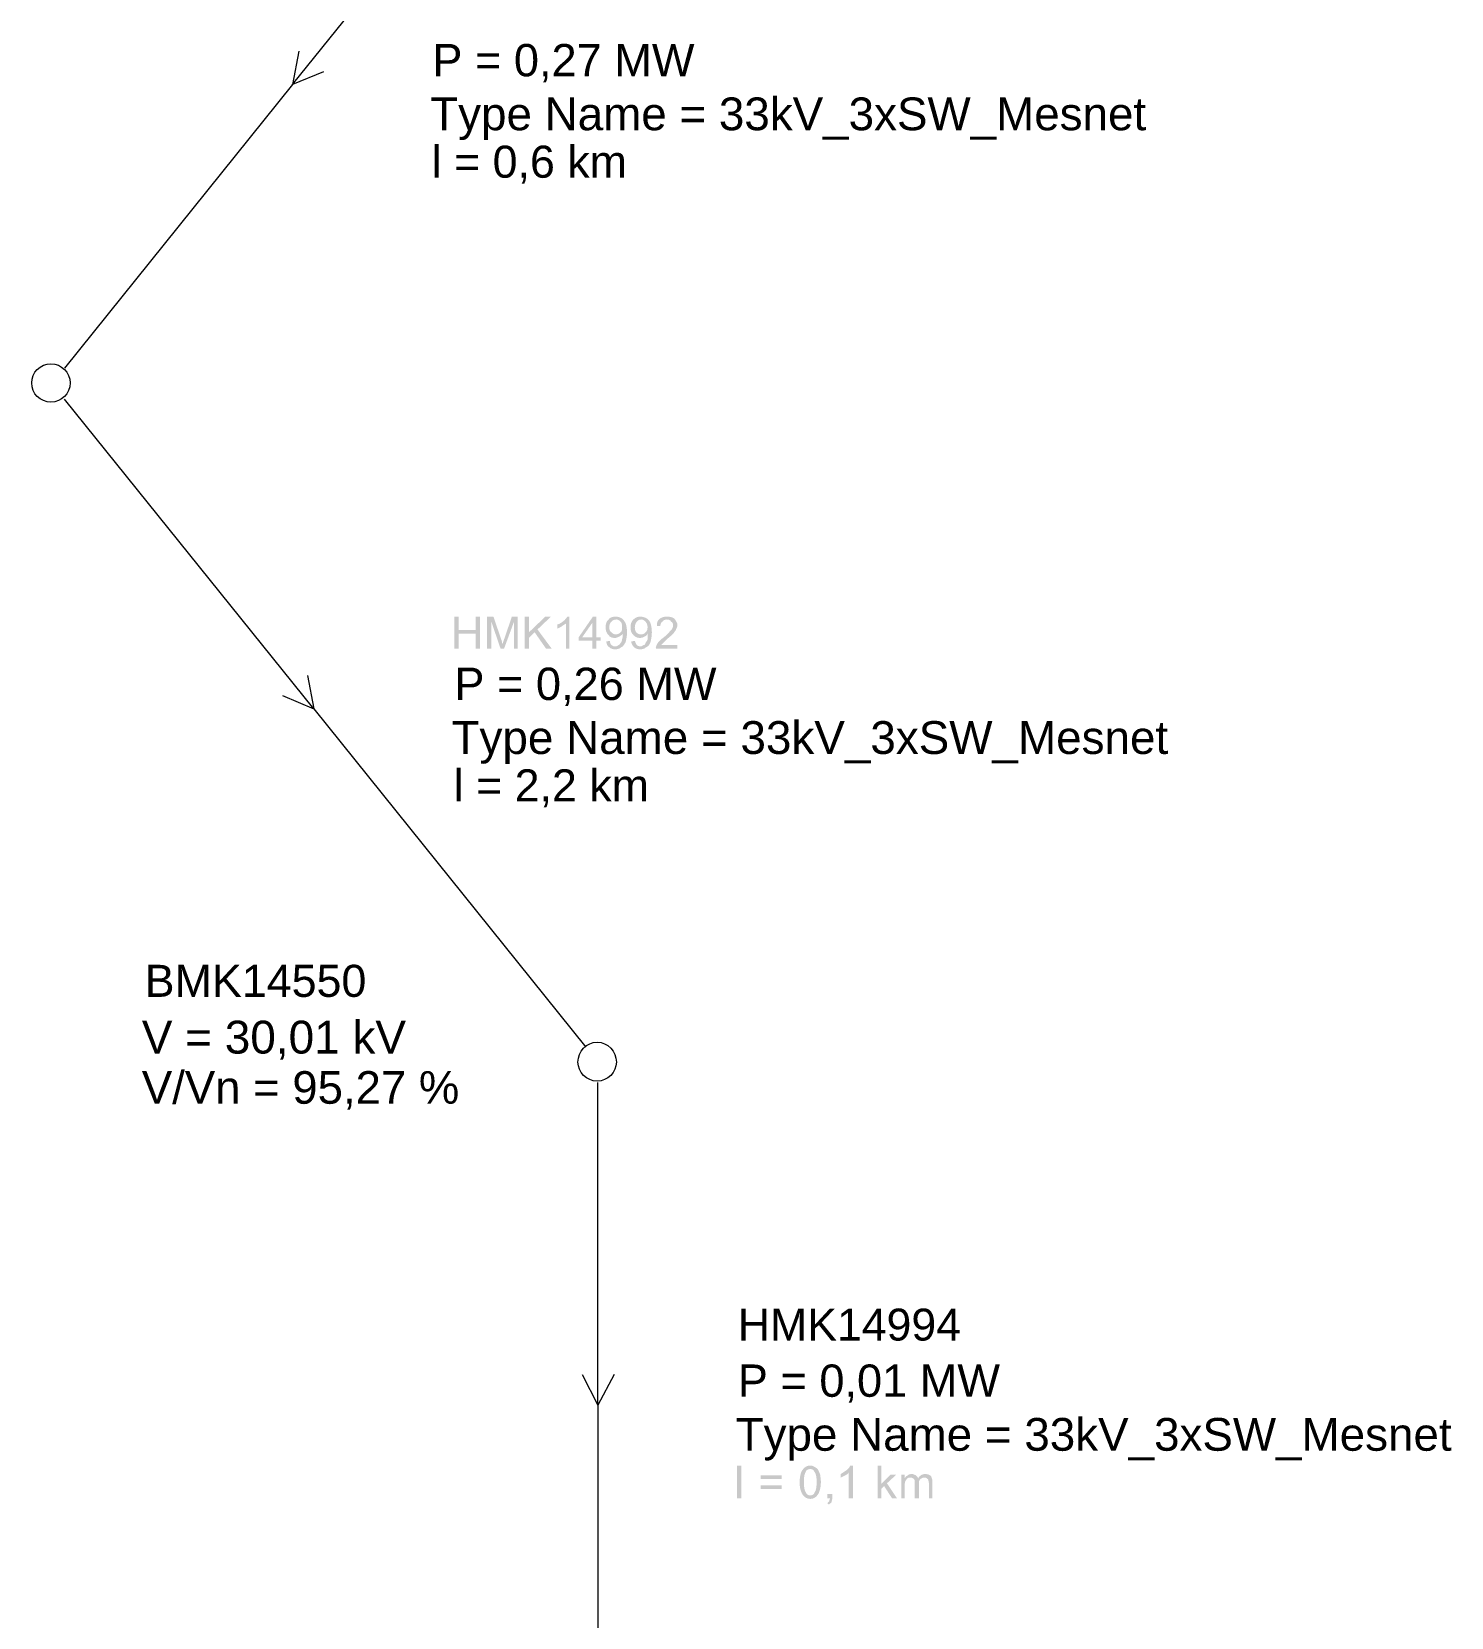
# Model space of a CAD drawing. Header units: millimetres. Extents: x 5 to 459, y 10 to 307.
# Drawn here: x 123.79 to 156.85, y 47.95 to 84.88 of the extents above; entities that cross this region are included whole.
import ezdxf

# ---------------------------------------------------------------- set-up
doc = ezdxf.new("R2010")
doc.units = ezdxf.units.MM
doc.header["$MEASUREMENT"] = 0
doc.layers.get('0').update_dxf_attribs({"linetype": 'CONTINUOUS'})
doc.styles.add('Arial$001', font='arial.ttf', dxfattribs={"height": 0.8937})

msp = doc.modelspace()

# ---------------------------------------------------------------- hatches: boundary and pattern name
h = msp.add_hatch(color=5)
h.paths.add_polyline_path([(133.631, 70.513), (133.631, 71.258), (133.731, 71.258), (133.731, 70.944), (134.128, 70.944), (134.128, 71.258), (134.227, 71.258), (134.227, 70.513), (134.128, 70.513), (134.128, 70.861), (133.731, 70.861), (133.731, 70.513)])
h.paths.add_polyline_path([(134.392, 70.513), (134.392, 71.258), (134.541, 71.258), (134.723, 70.728), (134.723, 70.728), (134.725, 70.722), (134.727, 70.716), (134.729, 70.711), (134.73, 70.705), (134.732, 70.699), (134.733, 70.694), (134.734, 70.689), (134.736, 70.684), (134.737, 70.679), (134.738, 70.674), (134.739, 70.669), (134.74, 70.664), (134.741, 70.66), (134.742, 70.655), (134.743, 70.651), (134.744, 70.646), (134.745, 70.642), (134.747, 70.638), (134.748, 70.634), (134.749, 70.629), (134.751, 70.625), (134.753, 70.621), (134.754, 70.617), (134.756, 70.613), (134.756, 70.613), (134.756, 70.617), (134.757, 70.621), (134.757, 70.625), (134.758, 70.629), (134.758, 70.634), (134.759, 70.638), (134.76, 70.642), (134.761, 70.646), (134.762, 70.651), (134.764, 70.655), (134.765, 70.66), (134.767, 70.664), (134.768, 70.669), (134.77, 70.674), (134.772, 70.679), (134.774, 70.684), (134.775, 70.689), (134.777, 70.694), (134.779, 70.699), (134.781, 70.705), (134.783, 70.711), (134.785, 70.716), (134.787, 70.722), (134.789, 70.728), (134.971, 71.258), (135.104, 71.258), (135.104, 70.513), (135.021, 70.513), (135.021, 71.142), (134.789, 70.513), (134.707, 70.513), (134.492, 71.142), (134.492, 70.513), (134.392, 70.513), (134.492, 70.513)])
h.paths.add_polyline_path([(135.269, 70.513), (135.269, 71.258), (135.369, 71.258), (135.369, 70.894), (135.749, 71.258), (135.881, 71.258), (135.567, 70.96), (135.898, 70.513), (135.766, 70.513), (135.501, 70.894), (135.369, 70.762), (135.369, 70.513), (135.269, 70.513), (135.369, 70.513)])
h.paths.add_polyline_path([(136.312, 70.513), (136.229, 70.513), (136.229, 71.092), (136.229, 71.092), (136.225, 71.09), (136.221, 71.088), (136.216, 71.086), (136.212, 71.084), (136.208, 71.082), (136.204, 71.08), (136.2, 71.078), (136.196, 71.075), (136.192, 71.073), (136.187, 71.071), (136.183, 71.068), (136.179, 71.066), (136.175, 71.063), (136.171, 71.06), (136.167, 71.057), (136.163, 71.054), (136.159, 71.051), (136.154, 71.048), (136.15, 71.045), (136.146, 71.042), (136.142, 71.038), (136.138, 71.034), (136.134, 71.03), (136.13, 71.026), (136.13, 71.026), (136.125, 71.024), (136.121, 71.022), (136.117, 71.02), (136.113, 71.018), (136.109, 71.016), (136.105, 71.014), (136.101, 71.012), (136.096, 71.01), (136.092, 71.008), (136.088, 71.006), (136.084, 71.004), (136.08, 71.001), (136.076, 70.999), (136.072, 70.997), (136.068, 70.995), (136.063, 70.993), (136.059, 70.991), (136.055, 70.989), (136.051, 70.987), (136.047, 70.985), (136.043, 70.983), (136.039, 70.981), (136.034, 70.979), (136.03, 70.977), (136.03, 71.076), (136.03, 71.076), (136.038, 71.078), (136.046, 71.08), (136.054, 71.083), (136.061, 71.085), (136.068, 71.088), (136.075, 71.091), (136.081, 71.094), (136.087, 71.097), (136.093, 71.101), (136.099, 71.104), (136.105, 71.108), (136.111, 71.111), (136.117, 71.115), (136.122, 71.118), (136.128, 71.122), (136.133, 71.126), (136.139, 71.13), (136.144, 71.134), (136.15, 71.138), (136.156, 71.142), (136.161, 71.146), (136.167, 71.15), (136.173, 71.155), (136.179, 71.159), (136.179, 71.159), (136.183, 71.163), (136.187, 71.167), (136.192, 71.171), (136.196, 71.175), (136.2, 71.179), (136.204, 71.183), (136.208, 71.188), (136.212, 71.192), (136.216, 71.196), (136.219, 71.2), (136.223, 71.204), (136.227, 71.208), (136.23, 71.212), (136.234, 71.217), (136.237, 71.221), (136.24, 71.225), (136.244, 71.229), (136.247, 71.233), (136.25, 71.237), (136.252, 71.241), (136.255, 71.246), (136.257, 71.25), (136.26, 71.254), (136.262, 71.258), (136.312, 71.258), (136.312, 70.513), (136.312, 71.258)])
h.paths.add_polyline_path([(136.841, 70.513), (136.841, 70.695), (136.527, 70.695), (136.527, 70.778), (136.858, 71.258), (136.94, 71.258), (136.94, 70.778), (137.04, 70.778), (137.04, 70.695), (136.94, 70.695), (136.94, 70.513), (136.841, 70.513), (136.94, 70.513)])
h.paths.add_polyline_path([(136.841, 70.778), (136.841, 71.109), (136.609, 70.778), (136.841, 70.778), (136.609, 70.778)])
edge = h.paths.add_edge_path()
edge.add_line((137.172, 70.679), (137.255, 70.695))
edge.add_spline(control_points=[(137.255, 70.695), (137.255, 70.646), (137.271, 70.613), (137.288, 70.596), (137.288, 70.596), (137.321, 70.58), (137.337, 70.563), (137.37, 70.563), (137.37, 70.563), (137.404, 70.563), (137.437, 70.58), (137.453, 70.596), (137.453, 70.596), (137.47, 70.596), (137.486, 70.613), (137.503, 70.646), (137.503, 70.646), (137.519, 70.662), (137.536, 70.695), (137.536, 70.728), (137.536, 70.728), (137.552, 70.762), (137.552, 70.811), (137.552, 70.844), (137.552, 70.844), (137.552, 70.844), (137.552, 70.861), (137.552, 70.861), (137.552, 70.861), (137.536, 70.828), (137.503, 70.811), (137.47, 70.795), (137.47, 70.795), (137.437, 70.778), (137.404, 70.762), (137.37, 70.762), (137.37, 70.762), (137.304, 70.762), (137.255, 70.778), (137.222, 70.828), (137.222, 70.828), (137.172, 70.877), (137.155, 70.927), (137.155, 71.01), (137.155, 71.01), (137.155, 71.092), (137.172, 71.142), (137.222, 71.192), (137.222, 71.192), (137.255, 71.241), (137.321, 71.258), (137.387, 71.258), (137.387, 71.258), (137.437, 71.258), (137.486, 71.241), (137.519, 71.225), (137.519, 71.225), (137.569, 71.192), (137.586, 71.159), (137.619, 71.109), (137.619, 71.109), (137.635, 71.059), (137.652, 70.993), (137.652, 70.894), (137.652, 70.894), (137.652, 70.795), (137.635, 70.728), (137.619, 70.662), (137.619, 70.662), (137.586, 70.613), (137.569, 70.563), (137.519, 70.546), (137.519, 70.546), (137.486, 70.513), (137.437, 70.497), (137.37, 70.497), (137.37, 70.497), (137.321, 70.497), (137.271, 70.513), (137.238, 70.546), (137.238, 70.546), (137.188, 70.58), (137.172, 70.629), (137.172, 70.679)], knot_values=[0, 0, 0, 0, 0.011905, 0.011905, 0.011905, 0.011905, 0.02381, 0.02381, 0.02381, 0.02381, 0.035714, 0.035714, 0.035714, 0.035714, 0.047619, 0.047619, 0.047619, 0.047619, 0.059524, 0.059524, 0.059524, 0.059524, 0.071429, 0.071429, 0.071429, 0.071429, 0.083333, 0.083333, 0.083333, 0.083333, 0.095238, 0.095238, 0.095238, 0.095238, 0.107143, 0.107143, 0.107143, 0.107143, 0.119048, 0.119048, 0.119048, 0.119048, 0.130952, 0.130952, 0.130952, 0.130952, 0.142857, 0.142857, 0.142857, 0.142857, 0.154762, 0.154762, 0.154762, 0.154762, 0.166667, 0.166667, 0.166667, 0.166667, 0.178571, 0.178571, 0.178571, 0.178571, 0.190476, 0.190476, 0.190476, 0.190476, 0.202381, 0.202381, 0.202381, 0.202381, 0.214286, 0.214286, 0.214286, 0.214286, 0.22619, 0.22619, 0.22619, 0.22619, 0.238095, 0.238095, 0.238095, 0.238095, 1, 1, 1, 1], degree=3, periodic=0)
edge = h.paths.add_edge_path()
edge.add_spline(control_points=[(137.536, 71.01), (137.536, 71.059), (137.536, 71.109), (137.503, 71.142), (137.503, 71.142), (137.47, 71.175), (137.437, 71.192), (137.404, 71.192), (137.404, 71.192), (137.354, 71.192), (137.321, 71.175), (137.288, 71.142), (137.288, 71.142), (137.255, 71.109), (137.238, 71.059), (137.238, 71.01), (137.238, 71.01), (137.238, 70.96), (137.255, 70.91), (137.288, 70.894), (137.288, 70.894), (137.321, 70.861), (137.354, 70.844), (137.387, 70.844), (137.387, 70.844), (137.437, 70.844), (137.47, 70.861), (137.503, 70.894), (137.503, 70.894), (137.536, 70.91), (137.536, 70.96), (137.536, 71.01)], knot_values=[0, 0, 0, 0, 0.03125, 0.03125, 0.03125, 0.03125, 0.0625, 0.0625, 0.0625, 0.0625, 0.09375, 0.09375, 0.09375, 0.09375, 0.125, 0.125, 0.125, 0.125, 0.15625, 0.15625, 0.15625, 0.15625, 0.1875, 0.1875, 0.1875, 0.1875, 0.21875, 0.21875, 0.21875, 0.21875, 1, 1, 1, 1], degree=3, periodic=0)
edge = h.paths.add_edge_path()
edge.add_line((137.751, 70.679), (137.834, 70.695))
edge.add_spline(control_points=[(137.834, 70.695), (137.85, 70.646), (137.867, 70.613), (137.883, 70.596), (137.883, 70.596), (137.9, 70.58), (137.933, 70.563), (137.966, 70.563), (137.966, 70.563), (137.983, 70.563), (138.016, 70.58), (138.032, 70.596), (138.032, 70.596), (138.065, 70.596), (138.082, 70.613), (138.082, 70.646), (138.082, 70.646), (138.098, 70.662), (138.115, 70.695), (138.131, 70.728), (138.131, 70.728), (138.131, 70.762), (138.131, 70.811), (138.131, 70.844), (138.131, 70.844), (138.131, 70.844), (138.131, 70.861), (138.131, 70.861), (138.131, 70.861), (138.115, 70.828), (138.098, 70.811), (138.065, 70.795), (138.065, 70.795), (138.032, 70.778), (137.999, 70.762), (137.949, 70.762), (137.949, 70.762), (137.9, 70.762), (137.85, 70.778), (137.801, 70.828), (137.801, 70.828), (137.751, 70.877), (137.734, 70.927), (137.734, 71.01), (137.734, 71.01), (137.734, 71.092), (137.751, 71.142), (137.801, 71.192), (137.801, 71.192), (137.85, 71.241), (137.9, 71.258), (137.966, 71.258), (137.966, 71.258), (138.016, 71.258), (138.065, 71.241), (138.098, 71.225), (138.098, 71.225), (138.148, 71.192), (138.181, 71.159), (138.198, 71.109), (138.198, 71.109), (138.214, 71.059), (138.231, 70.993), (138.231, 70.894), (138.231, 70.894), (138.231, 70.795), (138.214, 70.728), (138.198, 70.662), (138.198, 70.662), (138.181, 70.613), (138.148, 70.563), (138.098, 70.546), (138.098, 70.546), (138.065, 70.513), (138.016, 70.497), (137.966, 70.497), (137.966, 70.497), (137.9, 70.497), (137.85, 70.513), (137.817, 70.546), (137.817, 70.546), (137.784, 70.58), (137.751, 70.629), (137.751, 70.679)], knot_values=[0, 0, 0, 0, 0.011905, 0.011905, 0.011905, 0.011905, 0.02381, 0.02381, 0.02381, 0.02381, 0.035714, 0.035714, 0.035714, 0.035714, 0.047619, 0.047619, 0.047619, 0.047619, 0.059524, 0.059524, 0.059524, 0.059524, 0.071429, 0.071429, 0.071429, 0.071429, 0.083333, 0.083333, 0.083333, 0.083333, 0.095238, 0.095238, 0.095238, 0.095238, 0.107143, 0.107143, 0.107143, 0.107143, 0.119048, 0.119048, 0.119048, 0.119048, 0.130952, 0.130952, 0.130952, 0.130952, 0.142857, 0.142857, 0.142857, 0.142857, 0.154762, 0.154762, 0.154762, 0.154762, 0.166667, 0.166667, 0.166667, 0.166667, 0.178571, 0.178571, 0.178571, 0.178571, 0.190476, 0.190476, 0.190476, 0.190476, 0.202381, 0.202381, 0.202381, 0.202381, 0.214286, 0.214286, 0.214286, 0.214286, 0.22619, 0.22619, 0.22619, 0.22619, 0.238095, 0.238095, 0.238095, 0.238095, 1, 1, 1, 1], degree=3, periodic=0)
edge = h.paths.add_edge_path()
edge.add_spline(control_points=[(138.131, 71.01), (138.131, 71.059), (138.115, 71.109), (138.082, 71.142), (138.082, 71.142), (138.049, 71.175), (138.016, 71.192), (137.983, 71.192), (137.983, 71.192), (137.949, 71.192), (137.9, 71.175), (137.883, 71.142), (137.883, 71.142), (137.85, 71.109), (137.834, 71.059), (137.834, 71.01), (137.834, 71.01), (137.834, 70.96), (137.85, 70.91), (137.867, 70.894), (137.867, 70.894), (137.9, 70.861), (137.933, 70.844), (137.983, 70.844), (137.983, 70.844), (138.016, 70.844), (138.065, 70.861), (138.082, 70.894), (138.082, 70.894), (138.115, 70.91), (138.131, 70.96), (138.131, 71.01)], knot_values=[0, 0, 0, 0, 0.03125, 0.03125, 0.03125, 0.03125, 0.0625, 0.0625, 0.0625, 0.0625, 0.09375, 0.09375, 0.09375, 0.09375, 0.125, 0.125, 0.125, 0.125, 0.15625, 0.15625, 0.15625, 0.15625, 0.1875, 0.1875, 0.1875, 0.1875, 0.21875, 0.21875, 0.21875, 0.21875, 1, 1, 1, 1], degree=3, periodic=0)
h.paths.add_polyline_path([(138.826, 70.596), (138.826, 70.513), (138.33, 70.513), (138.33, 70.513), (138.328, 70.515), (138.327, 70.518), (138.325, 70.52), (138.324, 70.522), (138.324, 70.524), (138.323, 70.526), (138.323, 70.528), (138.323, 70.53), (138.323, 70.532), (138.323, 70.534), (138.323, 70.536), (138.324, 70.538), (138.324, 70.54), (138.325, 70.542), (138.326, 70.544), (138.326, 70.546), (138.327, 70.549), (138.328, 70.551), (138.328, 70.553), (138.329, 70.555), (138.329, 70.557), (138.33, 70.559), (138.33, 70.561), (138.33, 70.563), (138.332, 70.569), (138.334, 70.575), (138.336, 70.581), (138.338, 70.587), (138.341, 70.592), (138.343, 70.597), (138.345, 70.603), (138.347, 70.608), (138.35, 70.613), (138.352, 70.618), (138.354, 70.622), (138.357, 70.627), (138.36, 70.632), (138.362, 70.636), (138.365, 70.641), (138.368, 70.645), (138.371, 70.649), (138.374, 70.654), (138.378, 70.658), (138.381, 70.662), (138.385, 70.666), (138.388, 70.671), (138.392, 70.675), (138.396, 70.679), (138.4, 70.683), (138.404, 70.687), (138.409, 70.691), (138.413, 70.695), (138.417, 70.7), (138.421, 70.704), (138.426, 70.708), (138.43, 70.712), (138.434, 70.716), (138.439, 70.72), (138.443, 70.724), (138.448, 70.728), (138.453, 70.733), (138.457, 70.737), (138.462, 70.741), (138.467, 70.745), (138.472, 70.749), (138.478, 70.753), (138.483, 70.757), (138.489, 70.762), (138.494, 70.766), (138.5, 70.77), (138.506, 70.774), (138.512, 70.778), (138.512, 70.778), (138.522, 70.786), (138.532, 70.795), (138.542, 70.803), (138.551, 70.811), (138.56, 70.819), (138.568, 70.827), (138.576, 70.835), (138.584, 70.843), (138.592, 70.851), (138.599, 70.858), (138.607, 70.866), (138.613, 70.873), (138.62, 70.88), (138.626, 70.887), (138.632, 70.894), (138.638, 70.901), (138.644, 70.907), (138.649, 70.913), (138.654, 70.919), (138.659, 70.924), (138.664, 70.93), (138.669, 70.935), (138.673, 70.939), (138.677, 70.944), (138.682, 70.948), (138.685, 70.952), (138.689, 70.957), (138.693, 70.961), (138.696, 70.966), (138.699, 70.971), (138.702, 70.976), (138.705, 70.981), (138.708, 70.986), (138.71, 70.991), (138.713, 70.996), (138.715, 71.001), (138.717, 71.007), (138.718, 71.012), (138.72, 71.017), (138.722, 71.022), (138.723, 71.027), (138.724, 71.032), (138.725, 71.037), (138.726, 71.042), (138.726, 71.046), (138.727, 71.051), (138.727, 71.055), (138.727, 71.059), (138.727, 71.064), (138.727, 71.068), (138.726, 71.072), (138.726, 71.076), (138.725, 71.08), (138.724, 71.084), (138.723, 71.088), (138.722, 71.092), (138.72, 71.096), (138.718, 71.1), (138.717, 71.103), (138.715, 71.107), (138.713, 71.111), (138.71, 71.114), (138.708, 71.117), (138.705, 71.121), (138.702, 71.124), (138.699, 71.127), (138.696, 71.13), (138.693, 71.133), (138.689, 71.135), (138.685, 71.138), (138.682, 71.14), (138.677, 71.142), (138.677, 71.142), (138.675, 71.146), (138.673, 71.15), (138.67, 71.154), (138.668, 71.157), (138.665, 71.161), (138.662, 71.164), (138.659, 71.167), (138.655, 71.17), (138.652, 71.172), (138.648, 71.175), (138.644, 71.177), (138.64, 71.179), (138.636, 71.181), (138.632, 71.183), (138.627, 71.185), (138.622, 71.186), (138.617, 71.188), (138.612, 71.189), (138.607, 71.19), (138.602, 71.19), (138.596, 71.191), (138.59, 71.191), (138.584, 71.192), (138.578, 71.192), (138.578, 71.192), (138.574, 71.192), (138.57, 71.191), (138.565, 71.191), (138.561, 71.19), (138.556, 71.19), (138.551, 71.189), (138.546, 71.188), (138.541, 71.186), (138.537, 71.185), (138.532, 71.183), (138.527, 71.181), (138.522, 71.179), (138.518, 71.177), (138.513, 71.175), (138.509, 71.172), (138.505, 71.17), (138.501, 71.167), (138.497, 71.164), (138.493, 71.161), (138.49, 71.157), (138.487, 71.154), (138.484, 71.15), (138.481, 71.146), (138.479, 71.142), (138.479, 71.142), (138.475, 71.14), (138.471, 71.137), (138.467, 71.134), (138.464, 71.131), (138.46, 71.128), (138.457, 71.124), (138.454, 71.12), (138.451, 71.116), (138.449, 71.112), (138.446, 71.108), (138.444, 71.103), (138.442, 71.099), (138.44, 71.094), (138.438, 71.089), (138.436, 71.084), (138.435, 71.08), (138.434, 71.075), (138.432, 71.07), (138.431, 71.065), (138.431, 71.061), (138.43, 71.056), (138.43, 71.051), (138.429, 71.047), (138.429, 71.043), (138.429, 71.043), (138.347, 71.043), (138.347, 71.043), (138.347, 71.051), (138.347, 71.059), (138.347, 71.068), (138.348, 71.076), (138.349, 71.084), (138.35, 71.092), (138.351, 71.1), (138.353, 71.108), (138.354, 71.116), (138.356, 71.123), (138.359, 71.131), (138.361, 71.138), (138.364, 71.145), (138.367, 71.152), (138.37, 71.159), (138.374, 71.165), (138.377, 71.172), (138.381, 71.178), (138.386, 71.184), (138.391, 71.189), (138.396, 71.194), (138.401, 71.199), (138.407, 71.204), (138.413, 71.208), (138.419, 71.212), (138.425, 71.216), (138.431, 71.22), (138.438, 71.223), (138.444, 71.227), (138.45, 71.23), (138.457, 71.233), (138.463, 71.236), (138.469, 71.239), (138.476, 71.241), (138.483, 71.243), (138.489, 71.246), (138.496, 71.247), (138.503, 71.249), (138.51, 71.251), (138.517, 71.252), (138.524, 71.254), (138.531, 71.255), (138.539, 71.256), (138.546, 71.257), (138.554, 71.257), (138.562, 71.258), (138.57, 71.258), (138.578, 71.258), (138.588, 71.258), (138.598, 71.258), (138.608, 71.257), (138.617, 71.257), (138.626, 71.256), (138.635, 71.255), (138.643, 71.254), (138.651, 71.252), (138.659, 71.251), (138.667, 71.249), (138.674, 71.247), (138.682, 71.246), (138.689, 71.243), (138.696, 71.241), (138.703, 71.239), (138.709, 71.236), (138.716, 71.233), (138.722, 71.23), (138.729, 71.227), (138.735, 71.223), (138.742, 71.22), (138.748, 71.216), (138.754, 71.212), (138.76, 71.208), (138.76, 71.208), (138.764, 71.202), (138.768, 71.196), (138.773, 71.19), (138.777, 71.183), (138.781, 71.177), (138.784, 71.171), (138.788, 71.165), (138.792, 71.159), (138.796, 71.152), (138.799, 71.146), (138.802, 71.14), (138.806, 71.134), (138.809, 71.128), (138.812, 71.121), (138.814, 71.115), (138.817, 71.109), (138.819, 71.103), (138.821, 71.097), (138.822, 71.09), (138.824, 71.084), (138.825, 71.078), (138.826, 71.072), (138.826, 71.066), (138.826, 71.059), (138.826, 71.055), (138.826, 71.051), (138.826, 71.047), (138.825, 71.043), (138.824, 71.039), (138.824, 71.035), (138.823, 71.03), (138.821, 71.026), (138.82, 71.022), (138.819, 71.018), (138.818, 71.014), (138.816, 71.01), (138.814, 71.006), (138.813, 71.001), (138.811, 70.997), (138.809, 70.993), (138.807, 70.989), (138.805, 70.985), (138.803, 70.981), (138.801, 70.977), (138.799, 70.973), (138.797, 70.968), (138.795, 70.964), (138.793, 70.96), (138.793, 70.958), (138.793, 70.956), (138.792, 70.953), (138.791, 70.951), (138.789, 70.948), (138.788, 70.945), (138.786, 70.942), (138.784, 70.939), (138.782, 70.935), (138.78, 70.932), (138.777, 70.929), (138.775, 70.925), (138.772, 70.921), (138.769, 70.918), (138.767, 70.914), (138.764, 70.91), (138.761, 70.906), (138.758, 70.902), (138.756, 70.898), (138.753, 70.894), (138.751, 70.89), (138.748, 70.886), (138.746, 70.882), (138.744, 70.877), (138.744, 70.877), (138.739, 70.873), (138.735, 70.869), (138.73, 70.864), (138.726, 70.86), (138.721, 70.855), (138.716, 70.85), (138.71, 70.845), (138.705, 70.839), (138.699, 70.834), (138.694, 70.829), (138.688, 70.823), (138.682, 70.817), (138.675, 70.812), (138.669, 70.806), (138.662, 70.8), (138.655, 70.794), (138.648, 70.788), (138.641, 70.782), (138.634, 70.776), (138.626, 70.77), (138.619, 70.764), (138.611, 70.757), (138.603, 70.751), (138.595, 70.745), (138.595, 70.745), (138.589, 70.739), (138.583, 70.733), (138.577, 70.727), (138.571, 70.722), (138.566, 70.716), (138.561, 70.711), (138.556, 70.706), (138.551, 70.701), (138.546, 70.696), (138.541, 70.692), (138.537, 70.687), (138.533, 70.683), (138.529, 70.679), (138.525, 70.675), (138.521, 70.671), (138.518, 70.668), (138.514, 70.664), (138.511, 70.661), (138.508, 70.658), (138.505, 70.655), (138.502, 70.653), (138.5, 70.65), (138.498, 70.648), (138.495, 70.646), (138.495, 70.646), (138.493, 70.644), (138.491, 70.642), (138.489, 70.64), (138.487, 70.637), (138.485, 70.635), (138.483, 70.633), (138.481, 70.631), (138.479, 70.629), (138.477, 70.627), (138.475, 70.625), (138.473, 70.623), (138.471, 70.621), (138.469, 70.619), (138.467, 70.617), (138.464, 70.615), (138.462, 70.613), (138.46, 70.611), (138.458, 70.609), (138.456, 70.606), (138.454, 70.604), (138.452, 70.602), (138.45, 70.6), (138.448, 70.598), (138.446, 70.596), (138.446, 70.596), (138.826, 70.596), (138.446, 70.596)])
h = msp.add_hatch(color=5)
h.paths.add_polyline_path([(140.216, 50.726), (140.216, 51.487), (140.315, 51.487), (140.315, 50.726)])
h.paths.add_polyline_path([(141.258, 51.173), (140.762, 51.173), (140.762, 51.255), (141.258, 51.255), (141.258, 51.173), (141.258, 51.255)])
h.paths.add_polyline_path([(141.258, 50.941), (140.762, 50.941), (140.762, 51.024), (141.258, 51.024), (141.258, 50.941), (141.258, 51.024)])
edge = h.paths.add_edge_path()
edge.add_spline(control_points=[(141.672, 51.107), (141.672, 51.189), (141.689, 51.255), (141.705, 51.322), (141.705, 51.322), (141.722, 51.371), (141.755, 51.404), (141.788, 51.437), (141.788, 51.437), (141.821, 51.47), (141.871, 51.487), (141.92, 51.487), (141.92, 51.487), (141.953, 51.487), (142.003, 51.47), (142.019, 51.454), (142.019, 51.454), (142.053, 51.437), (142.086, 51.421), (142.102, 51.388), (142.102, 51.388), (142.119, 51.355), (142.135, 51.322), (142.152, 51.272), (142.152, 51.272), (142.152, 51.239), (142.168, 51.173), (142.168, 51.107), (142.168, 51.107), (142.168, 51.007), (142.152, 50.941), (142.135, 50.891), (142.135, 50.891), (142.119, 50.825), (142.086, 50.792), (142.053, 50.759), (142.053, 50.759), (142.019, 50.726), (141.97, 50.709), (141.92, 50.709), (141.92, 50.709), (141.854, 50.709), (141.788, 50.743), (141.755, 50.792), (141.755, 50.792), (141.705, 50.858), (141.672, 50.958), (141.672, 51.107)], knot_values=[0, 0, 0, 0, 0.020833, 0.020833, 0.020833, 0.020833, 0.041667, 0.041667, 0.041667, 0.041667, 0.0625, 0.0625, 0.0625, 0.0625, 0.083333, 0.083333, 0.083333, 0.083333, 0.104167, 0.104167, 0.104167, 0.104167, 0.125, 0.125, 0.125, 0.125, 0.145833, 0.145833, 0.145833, 0.145833, 0.166667, 0.166667, 0.166667, 0.166667, 0.1875, 0.1875, 0.1875, 0.1875, 0.208333, 0.208333, 0.208333, 0.208333, 0.229167, 0.229167, 0.229167, 0.229167, 1, 1, 1, 1], degree=3, periodic=0)
edge = h.paths.add_edge_path()
edge.add_spline(control_points=[(141.771, 51.107), (141.771, 50.974), (141.788, 50.891), (141.821, 50.858), (141.821, 50.858), (141.837, 50.809), (141.871, 50.792), (141.92, 50.792), (141.92, 50.792), (141.97, 50.792), (142.003, 50.809), (142.019, 50.858), (142.019, 50.858), (142.053, 50.891), (142.069, 50.974), (142.069, 51.107), (142.069, 51.107), (142.069, 51.222), (142.053, 51.305), (142.019, 51.338), (142.019, 51.338), (142.003, 51.388), (141.97, 51.404), (141.92, 51.404), (141.92, 51.404), (141.871, 51.404), (141.837, 51.388), (141.821, 51.355), (141.821, 51.355), (141.788, 51.305), (141.771, 51.222), (141.771, 51.107)], knot_values=[0, 0, 0, 0, 0.03125, 0.03125, 0.03125, 0.03125, 0.0625, 0.0625, 0.0625, 0.0625, 0.09375, 0.09375, 0.09375, 0.09375, 0.125, 0.125, 0.125, 0.125, 0.15625, 0.15625, 0.15625, 0.15625, 0.1875, 0.1875, 0.1875, 0.1875, 0.21875, 0.21875, 0.21875, 0.21875, 1, 1, 1, 1], degree=3, periodic=0)
h.paths.add_polyline_path([(142.317, 50.726), (142.317, 50.825), (142.433, 50.825), (142.433, 50.726), (142.433, 50.726), (142.433, 50.722), (142.433, 50.718), (142.432, 50.714), (142.432, 50.709), (142.431, 50.705), (142.431, 50.701), (142.43, 50.697), (142.429, 50.693), (142.428, 50.689), (142.427, 50.685), (142.426, 50.68), (142.425, 50.676), (142.424, 50.672), (142.423, 50.668), (142.422, 50.664), (142.421, 50.66), (142.42, 50.656), (142.419, 50.652), (142.418, 50.647), (142.418, 50.643), (142.417, 50.639), (142.417, 50.635), (142.417, 50.631), (142.417, 50.627), (142.417, 50.627), (142.414, 50.625), (142.412, 50.623), (142.41, 50.621), (142.407, 50.618), (142.404, 50.616), (142.402, 50.614), (142.399, 50.612), (142.396, 50.61), (142.393, 50.608), (142.39, 50.606), (142.387, 50.604), (142.383, 50.602), (142.38, 50.6), (142.377, 50.598), (142.374, 50.596), (142.371, 50.594), (142.368, 50.592), (142.365, 50.589), (142.363, 50.587), (142.36, 50.585), (142.357, 50.583), (142.355, 50.581), (142.353, 50.579), (142.35, 50.577), (142.317, 50.61), (142.317, 50.61), (142.319, 50.612), (142.321, 50.614), (142.323, 50.616), (142.326, 50.618), (142.328, 50.621), (142.33, 50.623), (142.332, 50.625), (142.334, 50.627), (142.336, 50.629), (142.338, 50.631), (142.34, 50.633), (142.342, 50.635), (142.344, 50.637), (142.346, 50.639), (142.348, 50.641), (142.35, 50.643), (142.352, 50.645), (142.355, 50.647), (142.357, 50.649), (142.359, 50.652), (142.361, 50.654), (142.363, 50.656), (142.365, 50.658), (142.367, 50.66), (142.367, 50.66), (142.367, 50.662), (142.367, 50.664), (142.367, 50.666), (142.367, 50.668), (142.367, 50.67), (142.367, 50.672), (142.367, 50.675), (142.368, 50.677), (142.368, 50.679), (142.368, 50.682), (142.369, 50.684), (142.369, 50.687), (142.37, 50.689), (142.37, 50.692), (142.371, 50.695), (142.372, 50.698), (142.373, 50.701), (142.374, 50.704), (142.375, 50.707), (142.377, 50.711), (142.378, 50.714), (142.38, 50.718), (142.381, 50.722), (142.383, 50.726), (142.317, 50.726), (142.383, 50.726)])
h.paths.add_polyline_path([(142.913, 50.726), (142.814, 50.726), (142.814, 51.322), (142.814, 51.322), (142.811, 51.318), (142.809, 51.314), (142.807, 51.31), (142.804, 51.306), (142.801, 51.303), (142.798, 51.3), (142.795, 51.296), (142.792, 51.293), (142.789, 51.29), (142.786, 51.288), (142.782, 51.285), (142.778, 51.282), (142.775, 51.28), (142.771, 51.277), (142.767, 51.275), (142.763, 51.273), (142.759, 51.27), (142.755, 51.268), (142.751, 51.266), (142.747, 51.264), (142.743, 51.262), (142.739, 51.26), (142.735, 51.257), (142.731, 51.255), (142.731, 51.255), (142.727, 51.253), (142.723, 51.251), (142.719, 51.249), (142.714, 51.247), (142.71, 51.245), (142.706, 51.243), (142.702, 51.241), (142.698, 51.239), (142.694, 51.237), (142.69, 51.235), (142.685, 51.233), (142.681, 51.231), (142.677, 51.229), (142.673, 51.226), (142.669, 51.224), (142.665, 51.222), (142.661, 51.22), (142.656, 51.218), (142.652, 51.216), (142.648, 51.214), (142.644, 51.212), (142.64, 51.21), (142.636, 51.208), (142.632, 51.206), (142.632, 51.288), (142.632, 51.288), (142.638, 51.293), (142.644, 51.297), (142.65, 51.301), (142.656, 51.305), (142.663, 51.309), (142.669, 51.313), (142.675, 51.317), (142.681, 51.322), (142.687, 51.326), (142.694, 51.33), (142.7, 51.334), (142.706, 51.338), (142.712, 51.342), (142.719, 51.346), (142.725, 51.351), (142.731, 51.355), (142.737, 51.359), (142.743, 51.363), (142.75, 51.367), (142.756, 51.371), (142.762, 51.375), (142.768, 51.379), (142.774, 51.384), (142.781, 51.388), (142.781, 51.388), (142.785, 51.392), (142.789, 51.396), (142.793, 51.4), (142.797, 51.404), (142.801, 51.408), (142.805, 51.413), (142.809, 51.417), (142.812, 51.421), (142.816, 51.425), (142.82, 51.429), (142.823, 51.433), (142.826, 51.437), (142.829, 51.442), (142.832, 51.446), (142.835, 51.45), (142.837, 51.454), (142.839, 51.458), (142.841, 51.462), (142.843, 51.466), (142.844, 51.47), (142.845, 51.475), (142.846, 51.479), (142.847, 51.483), (142.847, 51.487), (142.913, 51.487), (142.913, 50.726), (142.913, 51.487)])
h.paths.add_polyline_path([(143.492, 50.726), (143.492, 51.487), (143.575, 51.487), (143.575, 51.057), (143.79, 51.272), (143.922, 51.272), (143.707, 51.073), (143.939, 50.726), (143.823, 50.726), (143.641, 51.007), (143.575, 50.941), (143.575, 50.726), (143.492, 50.726), (143.575, 50.726)])
h.paths.add_polyline_path([(144.038, 50.726), (144.038, 51.272), (144.121, 51.272), (144.121, 51.189), (144.121, 51.189), (144.123, 51.193), (144.125, 51.197), (144.127, 51.201), (144.129, 51.204), (144.131, 51.208), (144.133, 51.211), (144.136, 51.214), (144.138, 51.217), (144.14, 51.22), (144.143, 51.223), (144.145, 51.226), (144.148, 51.229), (144.15, 51.231), (144.153, 51.234), (144.156, 51.236), (144.159, 51.238), (144.162, 51.241), (144.165, 51.243), (144.168, 51.245), (144.172, 51.247), (144.175, 51.249), (144.179, 51.251), (144.183, 51.253), (144.187, 51.255), (144.189, 51.257), (144.191, 51.26), (144.194, 51.262), (144.196, 51.264), (144.199, 51.266), (144.202, 51.268), (144.206, 51.269), (144.209, 51.271), (144.212, 51.273), (144.216, 51.275), (144.22, 51.277), (144.224, 51.278), (144.228, 51.28), (144.233, 51.281), (144.237, 51.282), (144.242, 51.284), (144.247, 51.285), (144.252, 51.286), (144.257, 51.286), (144.263, 51.287), (144.268, 51.288), (144.274, 51.288), (144.28, 51.288), (144.286, 51.288), (144.286, 51.288), (144.29, 51.288), (144.294, 51.288), (144.299, 51.288), (144.303, 51.287), (144.307, 51.286), (144.311, 51.286), (144.315, 51.285), (144.319, 51.284), (144.323, 51.282), (144.327, 51.281), (144.332, 51.28), (144.336, 51.278), (144.34, 51.277), (144.344, 51.275), (144.348, 51.273), (144.352, 51.271), (144.356, 51.269), (144.361, 51.268), (144.365, 51.266), (144.369, 51.264), (144.373, 51.262), (144.377, 51.26), (144.381, 51.257), (144.385, 51.255), (144.385, 51.255), (144.387, 51.253), (144.39, 51.251), (144.392, 51.249), (144.394, 51.247), (144.396, 51.245), (144.398, 51.243), (144.4, 51.241), (144.402, 51.238), (144.404, 51.236), (144.406, 51.234), (144.408, 51.231), (144.41, 51.229), (144.412, 51.226), (144.414, 51.223), (144.416, 51.22), (144.418, 51.217), (144.421, 51.214), (144.423, 51.211), (144.425, 51.208), (144.427, 51.204), (144.429, 51.201), (144.431, 51.197), (144.433, 51.193), (144.435, 51.189), (144.439, 51.197), (144.444, 51.205), (144.449, 51.212), (144.454, 51.22), (144.46, 51.226), (144.466, 51.233), (144.472, 51.239), (144.478, 51.244), (144.484, 51.25), (144.491, 51.255), (144.498, 51.259), (144.505, 51.264), (144.513, 51.268), (144.52, 51.271), (144.528, 51.275), (144.536, 51.277), (144.543, 51.28), (144.551, 51.282), (144.559, 51.284), (144.568, 51.286), (144.576, 51.287), (144.584, 51.288), (144.592, 51.288), (144.6, 51.288), (144.607, 51.288), (144.613, 51.288), (144.619, 51.288), (144.625, 51.287), (144.631, 51.286), (144.637, 51.285), (144.643, 51.284), (144.649, 51.283), (144.655, 51.282), (144.661, 51.28), (144.667, 51.278), (144.673, 51.276), (144.678, 51.274), (144.684, 51.272), (144.689, 51.269), (144.695, 51.266), (144.7, 51.264), (144.705, 51.261), (144.71, 51.257), (144.715, 51.254), (144.72, 51.25), (144.724, 51.247), (144.729, 51.243), (144.733, 51.239), (144.735, 51.235), (144.737, 51.23), (144.739, 51.226), (144.741, 51.221), (144.743, 51.216), (144.745, 51.211), (144.747, 51.206), (144.749, 51.201), (144.751, 51.196), (144.752, 51.19), (144.754, 51.185), (144.756, 51.179), (144.757, 51.173), (144.758, 51.167), (144.76, 51.161), (144.761, 51.156), (144.762, 51.15), (144.763, 51.143), (144.764, 51.137), (144.765, 51.131), (144.765, 51.125), (144.766, 51.119), (144.766, 51.113), (144.766, 51.107), (144.766, 50.726), (144.683, 50.726), (144.683, 51.073), (144.683, 51.073), (144.683, 51.078), (144.683, 51.082), (144.682, 51.086), (144.682, 51.09), (144.681, 51.094), (144.681, 51.098), (144.68, 51.102), (144.679, 51.106), (144.678, 51.11), (144.677, 51.114), (144.676, 51.117), (144.675, 51.121), (144.674, 51.125), (144.673, 51.128), (144.672, 51.131), (144.671, 51.135), (144.67, 51.138), (144.669, 51.141), (144.668, 51.144), (144.668, 51.147), (144.667, 51.149), (144.667, 51.152), (144.667, 51.154), (144.667, 51.156), (144.667, 51.156), (144.667, 51.158), (144.666, 51.16), (144.666, 51.162), (144.665, 51.163), (144.665, 51.165), (144.664, 51.166), (144.663, 51.167), (144.662, 51.168), (144.661, 51.17), (144.659, 51.171), (144.658, 51.172), (144.656, 51.173), (144.655, 51.174), (144.653, 51.175), (144.651, 51.176), (144.649, 51.177), (144.648, 51.178), (144.646, 51.179), (144.644, 51.181), (144.642, 51.182), (144.64, 51.184), (144.638, 51.185), (144.636, 51.187), (144.634, 51.189), (144.631, 51.191), (144.629, 51.193), (144.627, 51.195), (144.625, 51.196), (144.623, 51.198), (144.621, 51.199), (144.619, 51.2), (144.617, 51.201), (144.615, 51.202), (144.613, 51.202), (144.611, 51.203), (144.609, 51.204), (144.607, 51.204), (144.605, 51.205), (144.603, 51.205), (144.6, 51.205), (144.598, 51.205), (144.596, 51.206), (144.594, 51.206), (144.592, 51.206), (144.59, 51.206), (144.588, 51.206), (144.586, 51.206), (144.584, 51.206), (144.578, 51.206), (144.572, 51.205), (144.567, 51.205), (144.562, 51.204), (144.557, 51.204), (144.552, 51.203), (144.548, 51.202), (144.543, 51.201), (144.539, 51.2), (144.536, 51.198), (144.532, 51.197), (144.528, 51.195), (144.524, 51.194), (144.521, 51.192), (144.518, 51.19), (144.514, 51.189), (144.511, 51.187), (144.507, 51.185), (144.504, 51.183), (144.5, 51.181), (144.496, 51.179), (144.493, 51.177), (144.489, 51.175), (144.485, 51.173), (144.481, 51.169), (144.477, 51.164), (144.474, 51.16), (144.471, 51.156), (144.468, 51.152), (144.466, 51.147), (144.463, 51.143), (144.461, 51.138), (144.46, 51.134), (144.458, 51.129), (144.457, 51.124), (144.456, 51.119), (144.455, 51.114), (144.454, 51.108), (144.453, 51.103), (144.453, 51.097), (144.452, 51.091), (144.452, 51.084), (144.452, 51.078), (144.452, 51.071), (144.452, 51.064), (144.452, 51.056), (144.452, 51.048), (144.452, 51.04), (144.452, 50.726), (144.352, 50.726), (144.352, 51.09), (144.352, 51.09), (144.352, 51.094), (144.352, 51.098), (144.352, 51.102), (144.352, 51.106), (144.352, 51.11), (144.352, 51.115), (144.352, 51.118), (144.352, 51.122), (144.351, 51.126), (144.351, 51.13), (144.351, 51.134), (144.35, 51.138), (144.35, 51.141), (144.349, 51.145), (144.348, 51.148), (144.347, 51.151), (144.346, 51.154), (144.345, 51.157), (144.344, 51.16), (144.343, 51.163), (144.341, 51.166), (144.34, 51.168), (144.338, 51.171), (144.336, 51.173), (144.336, 51.173), (144.334, 51.175), (144.331, 51.177), (144.329, 51.179), (144.326, 51.181), (144.323, 51.183), (144.32, 51.185), (144.317, 51.187), (144.314, 51.189), (144.311, 51.19), (144.308, 51.192), (144.304, 51.194), (144.301, 51.195), (144.297, 51.197), (144.293, 51.198), (144.289, 51.2), (144.285, 51.201), (144.282, 51.202), (144.278, 51.203), (144.274, 51.204), (144.269, 51.204), (144.265, 51.205), (144.261, 51.205), (144.257, 51.206), (144.253, 51.206), (144.251, 51.206), (144.249, 51.206), (144.246, 51.206), (144.244, 51.206), (144.241, 51.206), (144.238, 51.206), (144.235, 51.205), (144.232, 51.205), (144.229, 51.205), (144.226, 51.205), (144.223, 51.204), (144.22, 51.204), (144.217, 51.203), (144.214, 51.202), (144.211, 51.202), (144.208, 51.201), (144.205, 51.2), (144.202, 51.199), (144.199, 51.198), (144.196, 51.196), (144.194, 51.195), (144.191, 51.193), (144.189, 51.191), (144.187, 51.189), (144.185, 51.187), (144.183, 51.185), (144.181, 51.183), (144.179, 51.181), (144.176, 51.179), (144.174, 51.177), (144.172, 51.174), (144.17, 51.172), (144.168, 51.17), (144.166, 51.167), (144.164, 51.165), (144.162, 51.162), (144.16, 51.16), (144.158, 51.157), (144.156, 51.154), (144.154, 51.151), (144.152, 51.148), (144.15, 51.145), (144.148, 51.142), (144.145, 51.138), (144.143, 51.135), (144.141, 51.131), (144.139, 51.127), (144.137, 51.123), (144.135, 51.119), (144.133, 51.115), (144.132, 51.111), (144.13, 51.106), (144.129, 51.102), (144.128, 51.098), (144.127, 51.094), (144.126, 51.089), (144.125, 51.085), (144.124, 51.08), (144.123, 51.076), (144.123, 51.071), (144.122, 51.067), (144.122, 51.062), (144.122, 51.057), (144.121, 51.052), (144.121, 51.047), (144.121, 51.042), (144.121, 51.036), (144.121, 51.031), (144.121, 51.025), (144.121, 51.019), (144.121, 51.013), (144.121, 51.007), (144.121, 50.726), (144.038, 50.726), (144.121, 50.726)])

# ---------------------------------------------------------------- linework, layer by layer
at = {"color": 5, "linetype": 'Continuous', "lineweight": 9}
for points in [[(129.859, 83.65), (136.692, 92.121), (136.692, 92.121)], [(129.859, 83.65), (124.548, 77.049), (124.548, 77.049)], [(130.355, 69.107), (124.548, 76.321), (124.548, 76.321)], [(130.355, 69.107), (136.692, 61.232), (136.692, 61.232)], [(136.973, 52.893), (136.973, 60.405), (136.973, 60.405)], [(136.609, 53.605), (136.973, 52.893), (136.973, 52.893)], [(136.609, 53.605), (136.973, 52.893), (136.973, 52.893)], [(137.354, 53.605), (136.973, 52.893), (136.973, 52.893)], [(137.354, 53.605), (136.973, 52.893), (136.973, 52.893)], [(136.973, 52.893), (136.973, 45.531), (136.973, 45.531)]]:
    msp.add_lwpolyline(points, dxfattribs=at)
at = {"color": 5, "linetype": 'Continuous', "lineweight": 5}
for points in [[(130.008, 84.427), (129.859, 83.65), (129.859, 83.65)], [(130.008, 84.427), (129.859, 83.65), (129.859, 83.65)], [(130.587, 83.948), (129.859, 83.65), (129.859, 83.65)], [(130.587, 83.948), (129.859, 83.65), (129.859, 83.65)], [(130.207, 69.885), (130.355, 69.107), (130.355, 69.107)], [(130.207, 69.885), (130.355, 69.107), (130.355, 69.107)], [(129.628, 69.421), (130.355, 69.107), (130.355, 69.107)], [(129.628, 69.421), (130.355, 69.107), (130.355, 69.107)]]:
    msp.add_lwpolyline(points, dxfattribs=at)
at = {"color": 5, "linetype": 'Continuous', "lineweight": 20}
for points in [[(124.681, 76.701), (124.681, 76.949), (124.482, 77.148), (124.234, 77.148), (124.234, 77.148), (123.986, 77.148), (123.787, 76.949), (123.787, 76.701), (123.787, 76.701), (123.787, 76.453), (123.986, 76.254), (124.234, 76.254), (124.234, 76.254), (124.482, 76.254), (124.681, 76.453), (124.681, 76.701)], [(137.404, 60.884), (137.404, 61.133), (137.205, 61.348), (136.957, 61.348), (136.957, 61.348), (136.709, 61.348), (136.51, 61.133), (136.51, 60.884), (136.51, 60.884), (136.51, 60.653), (136.709, 60.438), (136.957, 60.438), (136.957, 60.438), (137.205, 60.438), (137.404, 60.653), (137.404, 60.884)]]:
    msp.add_open_spline(points, degree=3, knots=[0, 0, 0, 0, 0.0625, 0.0625, 0.0625, 0.062501, 0.125, 0.125, 0.125, 0.125001, 0.1875, 0.1875, 0.1875, 0.187501, 1, 1, 1, 1], dxfattribs=at)

# ---------------------------------------------------------------- texts
at = {"color": 5, "style": 'Arial$001'}
for s, height, p in [('P = 0,27 MW', 0.75268, (133.118, 83.843)), ('Type Name = 33kV_3xSW_Mesnet', 0.763, (133.069, 82.587)), ('l = 0,6 km', 0.7465, (133.102, 81.481)), ('P = 0,26 MW', 0.75268, (133.631, 69.317)), ('Type Name = 33kV_3xSW_Mesnet', 0.76375, (133.565, 68.06)), ('l = 2,2 km', 0.7465, (133.615, 66.955)), ('BMK14550', 0.7472, (126.418, 62.402)), ('V = 30,01 kV', 0.76556, (126.352, 61.081)), ('V/Vn = 95,27 %', 0.75872, (126.352, 59.913)), ('HMK14994', 0.7438, (140.233, 54.397)), ('P = 0,01 MW', 0.75268, (140.233, 53.087)), ('Type Name = 33kV_3xSW_Mesnet', 0.763, (140.183, 51.831))]:
    msp.add_text(s, height=height, dxfattribs=at).set_placement(p)

doc.saveas('drawing.dxf')
